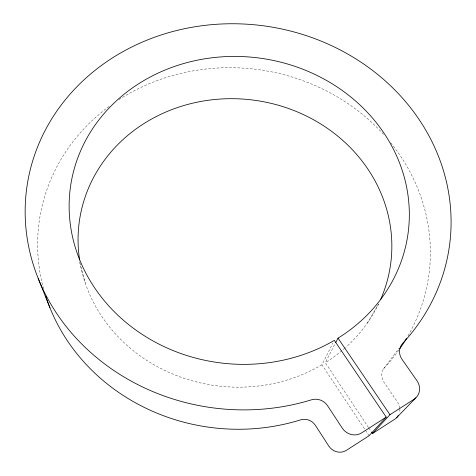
<?xml version="1.0" encoding="UTF-8"?>
<svg xmlns="http://www.w3.org/2000/svg" width="476" height="476" viewBox="0 0 476 476"><rect width="100%" height="100%" fill="white"/><g stroke="black" fill="none" stroke-linecap="round" stroke-linejoin="round"><path stroke-width="0.36" stroke-dasharray="2.38 1.78" d="M369.078 435.736L321.901 364.777L332.986 343.012M368.489 427.472L325.304 362.706L335.009 343.964M367.383 323.014L378.61 303.866M383.525 368.959L398.781 348.509M368.829 427.978L371.31 431.708M79.498 261.907L85.281 283.059M390.742 142.8A196.653 180.493 7.5 0 1 407.361 336.948M398.828 350.116A196.653 180.493 7.5 0 1 384.65 367.508A12.703 11.698 40.7 0 0 384.019 382.311L397.537 402.047A12.953 12.001 45.6 0 1 399.828 408.235M43.584 288.825A196.653 180.493 7.5 0 1 110.158 105.666M118.917 99.668A196.653 180.493 7.5 0 1 383.882 134.762M399.882 408.926A12.953 12.001 45.6 0 1 399.441 412.823M378.539 304.051A157.11 144.008 7.5 0 1 345.582 347.492M345.029 347.98A157.11 144.008 7.5 0 1 325.304 362.706M321.901 364.777A157.11 144.008 7.5 0 1 80.2 263.454"/><path stroke-width="0.71" d="M335.681 342.672L338.025 338.15A170.39 153.659 7.7 0 0 311.12 72.685A170.39 153.659 7.7 0 0 69.651 218.234A170.39 153.659 7.7 0 0 334.33 340.376L386.232 417.107L369.078 435.736L346.468 450.296A13.138 12.447 51.9 0 1 328.726 445.976L315.427 425.407A13.025 12.531 51 0 0 300.659 419.85A196.653 180.493 7.5 0 1 46.63 298.797M371.702 432.291L372.524 433.523L389.969 414.709L414.031 399.281A14.119 12.953 42.7 0 0 416.946 380.717L402.053 359.392A13.834 12.59 38.2 0 1 402.613 343.446A213.325 192.685 7.7 0 0 309.471 36.723A213.325 192.685 7.7 0 0 25.151 212.594A213.325 192.685 7.7 0 0 311.506 399.804A14.203 13.59 45.2 0 1 327.637 405.838L342.28 428.144A14.334 13.495 47.7 0 0 361.677 432.857L386.232 417.107M396.443 417.863L415.899 397.805M372.524 433.523L394.717 419.231A12.953 12.001 45.6 0 0 398.394 415.334M338.025 338.15L389.969 414.709M38.193 278.448L49.944 307.758M406.641 338.168A196.653 180.493 7.5 0 1 399.661 348.944M46.404 298.119A196.653 180.493 7.5 0 1 45.732 296.072M79.629 260.033A157.11 144.008 7.5 0 1 253.607 100.133A157.11 144.008 7.5 0 1 380.657 299.44"/></g></svg>
